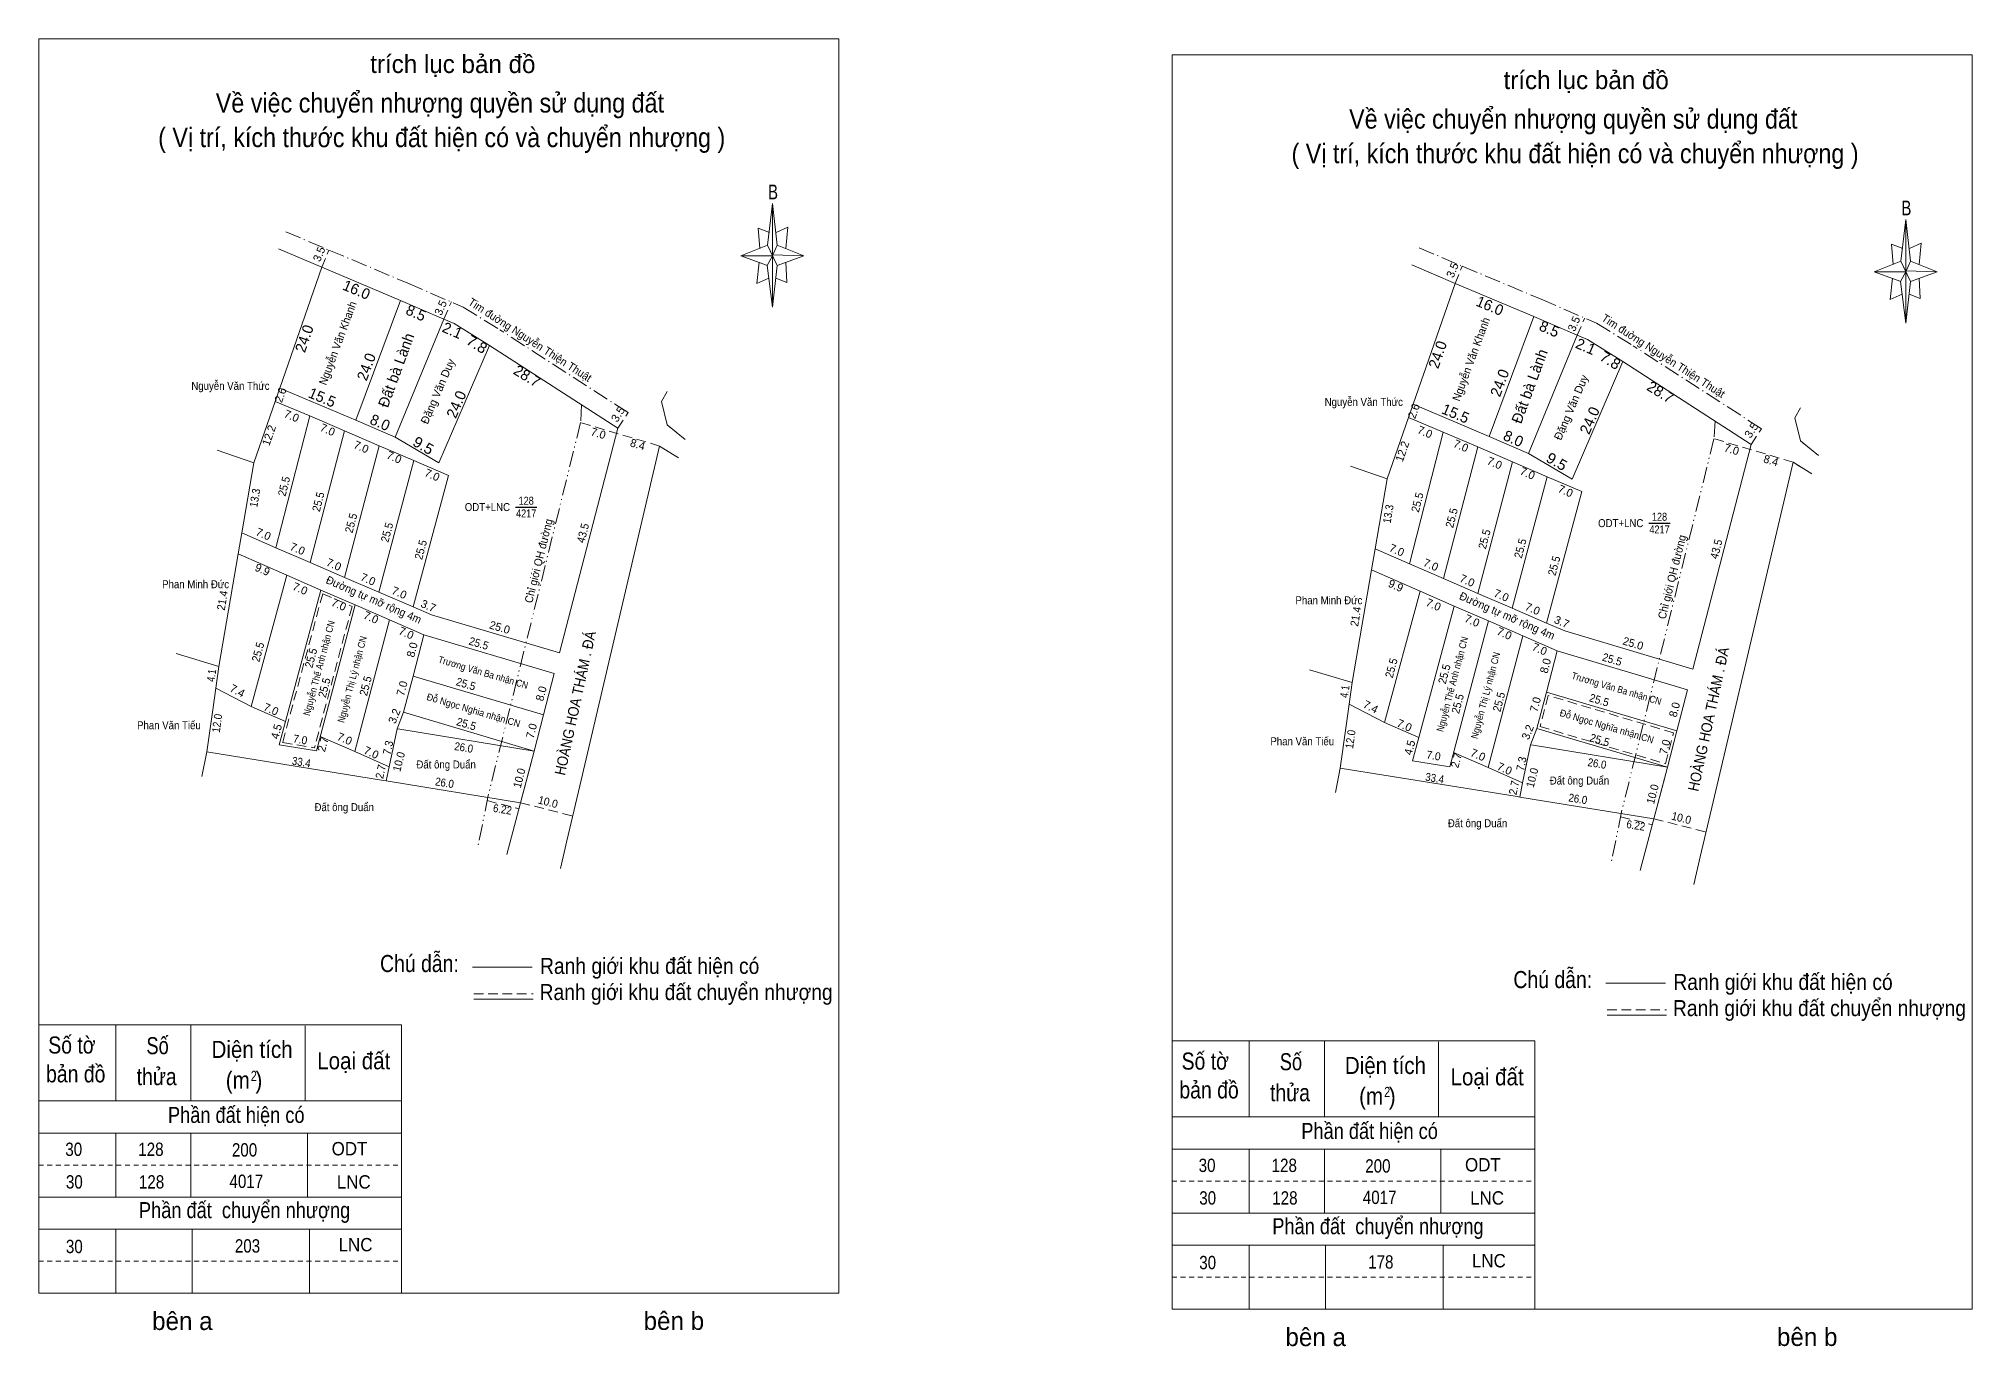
# Model space of a CAD drawing. Header units: metres. Extents: x 534994 to 536407, y 1837089 to 1837335.
# Drawn here: x 535780.6 to 536143, y 1837089.7 to 1837334.8 of the extents above; entities that cross this region are included whole.
import ezdxf
from ezdxf.enums import TextEntityAlignment as Align

# ---------------------------------------------------------------- set-up
doc = ezdxf.new("R2010")
doc.units = ezdxf.units.M
doc.header["$LTSCALE"] = 0.6
for name, pattern in [('DASH_DOUBLE_DOT', [9.2, 5, -1.2, 0.3, -1.2, 0.3, -1.2]), ('DOT_DASHED', [7.7, 5, -1.2, 0.3, -1.2]), ('MEDIUM_DASHED', [4.5, 3, -1.5]), ('SHORT_DASHED', [2.7, 1.5, -1.2])]:
    doc.linetypes.add(name, pattern=pattern)
doc.layers.add('17', color=7, linetype='Continuous', lineweight=13)
doc.layers.add('2', color=7, linetype='Continuous', lineweight=13)

msp = doc.modelspace()

# ---------------------------------------------------------------- linework, layer by layer
at = {"layer": '17', "linetype": 'DOT_DASHED'}
for p, q in [((535826.89, 1837298.62), (535835.02, 1837295.17)), ((536039.31, 1837295.61), (536047.44, 1837292.16)), ((535835, 1837295.18), (535849.76, 1837288.99)), ((536047.42, 1837292.17), (536062.18, 1837285.98)), ((535891.05, 1837264.71), (535867.01, 1837280.26)), ((536103.47, 1837261.7), (536079.43, 1837277.25))]:
    msp.add_line(p, q, dxfattribs=at)
at = {"layer": '17'}
for p, q in [((535825.52, 1837295.4), (535833.65, 1837291.95)), ((535833.65, 1837291.95), (535825.76, 1837269.28)), ((535833.65, 1837291.95), (535848.41, 1837285.76)), ((536037.94, 1837292.39), (536046.07, 1837288.94)), ((536046.07, 1837288.94), (536038.18, 1837266.27)), ((536046.07, 1837288.94), (536060.83, 1837282.75)), ((535848.41, 1837285.76), (535840.04, 1837263.27)), ((535856.54, 1837282.24), (535858.47, 1837281.41)), ((535858.47, 1837281.41), (535865.11, 1837277.32)), ((536060.83, 1837282.75), (536052.46, 1837260.26)), ((535889.15, 1837261.77), (535865.11, 1837277.32)), ((536068.96, 1837279.23), (536070.89, 1837278.4)), ((536070.89, 1837278.4), (536077.53, 1837274.31)), ((536101.57, 1837258.76), (536077.53, 1837274.31)), ((535824.9, 1837266.82), (535820.89, 1837255.3)), ((535824.9, 1837266.82), (535825.76, 1837269.28)), ((535825.76, 1837269.28), (535840.04, 1837263.27)), ((535847.39, 1837260.09), (535840.04, 1837263.27)), ((536037.32, 1837263.81), (536033.31, 1837252.29)), ((536037.32, 1837263.81), (536038.18, 1837266.27)), ((536038.18, 1837266.27), (536052.46, 1837260.26)), ((535831.5, 1837236.61), (535837.91, 1837261.29)), ((535878.21, 1837219.66), (535889.15, 1837261.77)), ((536059.81, 1837257.08), (536052.46, 1837260.26)), ((535814.02, 1837257.7), (535820.89, 1837255.3)), ((535844.4, 1837258.49), (535837.93, 1837233.83)), ((535844.36, 1837231.06), (535850.9, 1837255.71)), ((536043.92, 1837233.6), (536050.33, 1837258.28)), ((536090.63, 1837216.65), (536101.57, 1837258.76)), ((535818.64, 1837242.17), (535820.89, 1837255.3)), ((536026.44, 1837254.69), (536033.31, 1837252.29)), ((536031.06, 1837239.16), (536033.31, 1837252.29)), ((536056.82, 1837255.48), (536050.35, 1837230.82)), ((536056.78, 1837228.05), (536063.32, 1837252.7)), ((535817.96, 1837238.23), (535818.64, 1837242.17)), ((535817.96, 1837238.23), (535814.35, 1837217.14)), ((535817.96, 1837238.23), (535827.08, 1837234.26)), ((536030.38, 1837235.22), (536031.06, 1837239.16)), ((535820.39, 1837209.65), (535827.08, 1837234.26)), ((535827.08, 1837234.26), (535833.5, 1837231.46)), ((536030.38, 1837235.22), (536026.77, 1837214.13)), ((536030.38, 1837235.22), (536039.5, 1837231.25)), ((535833.5, 1837231.46), (535826.87, 1837206.84)), ((536032.81, 1837206.64), (536039.5, 1837231.25)), ((536039.5, 1837231.25), (536045.92, 1837228.45)), ((535839.92, 1837228.67), (535832.65, 1837201.34)), ((536045.92, 1837228.45), (536039.29, 1837203.83)), ((535839.85, 1837201.21), (535846.34, 1837225.87)), ((535846.34, 1837225.87), (535852.76, 1837223.07)), ((535850.75, 1837215.32), (535852.76, 1837223.07)), ((535852.76, 1837223.07), (535877.2, 1837215.79)), ((536052.34, 1837225.66), (536045.07, 1837198.33)), ((535806.34, 1837219.54), (535814.35, 1837217.14)), ((536052.27, 1837198.2), (536058.76, 1837222.86)), ((536058.76, 1837222.86), (536065.18, 1837220.06)), ((536063.17, 1837212.31), (536065.18, 1837220.06)), ((536065.18, 1837220.06), (536089.62, 1837212.78)), ((535877.2, 1837215.79), (535875.19, 1837208.05)), ((536018.76, 1837216.53), (536026.77, 1837214.13)), ((535813.79, 1837213.08), (535813.23, 1837209.02)), ((535850.75, 1837215.32), (535848.98, 1837208.54)), ((535875.19, 1837208.05), (535850.75, 1837215.32)), ((536063.17, 1837212.31), (536061.4, 1837205.53)), ((536087.61, 1837205.04), (536063.17, 1837212.31)), ((536089.62, 1837212.78), (536087.61, 1837205.04)), ((535813.23, 1837209.02), (535812.13, 1837201.1)), ((535826.87, 1837206.84), (535820.39, 1837209.65)), ((535848.98, 1837208.54), (535847.77, 1837205.47)), ((535848.98, 1837208.54), (535873.43, 1837201.28)), ((536026.21, 1837210.07), (536025.65, 1837206.01)), ((535825.69, 1837202.46), (535826.87, 1837206.84)), ((535847.77, 1837205.47), (535846.3, 1837198.31)), ((535847.77, 1837205.47), (535848.26, 1837205.39)), ((535848.26, 1837205.39), (535873.43, 1837201.28)), ((535873.43, 1837201.28), (535875.19, 1837208.05)), ((536025.65, 1837206.01), (536024.55, 1837198.09)), ((536039.29, 1837203.83), (536032.81, 1837206.64)), ((536061.4, 1837205.53), (536060.19, 1837202.46)), ((536061.4, 1837205.53), (536085.85, 1837198.27)), ((536085.85, 1837198.27), (536087.61, 1837205.04)), ((535825.69, 1837202.46), (535832.65, 1837201.34)), ((535833.36, 1837204.03), (535839.85, 1837201.21)), ((535873.43, 1837201.28), (535870.92, 1837191.6)), ((536038.11, 1837199.45), (536039.29, 1837203.83)), ((536060.19, 1837202.46), (536058.72, 1837195.3)), ((536060.19, 1837202.46), (536060.68, 1837202.38)), ((536060.68, 1837202.38), (536085.85, 1837198.27)), ((535812.13, 1837201.1), (535811.2, 1837196.51)), ((535812.13, 1837201.1), (535845.25, 1837195.75)), ((535872.93, 1837199.34), (535870.92, 1837191.6)), ((536024.55, 1837198.09), (536023.62, 1837193.5)), ((536024.55, 1837198.09), (536057.67, 1837192.74)), ((536038.11, 1837199.45), (536045.07, 1837198.33)), ((536045.78, 1837201.02), (536052.27, 1837198.2)), ((536085.85, 1837198.27), (536083.34, 1837188.59)), ((535845.25, 1837195.75), (535845.75, 1837195.67)), ((535845.75, 1837195.67), (535870.92, 1837191.6)), ((535882.02, 1837194.74), (535879.6, 1837184.43)), ((536085.35, 1837196.33), (536083.34, 1837188.59)), ((535868.33, 1837181.87), (535870.92, 1837191.6)), ((535868.33, 1837181.87), (535870.92, 1837191.6)), ((536057.67, 1837192.74), (536058.17, 1837192.66)), ((536058.17, 1837192.66), (536083.34, 1837188.59)), ((536094.44, 1837191.73), (536092.02, 1837181.42)), ((536080.75, 1837178.86), (536083.34, 1837188.59)), ((536080.75, 1837178.86), (536083.34, 1837188.59)), ((535878.39, 1837179.29), (535879.6, 1837184.43)), ((536090.81, 1837176.28), (536092.02, 1837181.42))]:
    msp.add_line(p, q, dxfattribs=at)
at = {"layer": '17', "linetype": 'MEDIUM_DASHED'}
for p, q in [((535833.65, 1837291.95), (535834.99, 1837295.18)), ((536046.07, 1837288.94), (536047.41, 1837292.17)), ((535856.54, 1837282.24), (535857.94, 1837285.45)), ((536068.96, 1837279.23), (536070.36, 1837282.44)), ((535896.98, 1837258.45), (535882.16, 1837262.84)), ((535889.15, 1837261.77), (535891.05, 1837264.71)), ((536109.4, 1837255.44), (536094.58, 1837259.83)), ((536101.57, 1837258.76), (536103.47, 1837261.7)), ((535833.83, 1837230.77), (535826.31, 1837202.86)), ((535833.83, 1837230.77), (535839.33, 1837228.38)), ((535839.33, 1837228.38), (535832.28, 1837201.9)), ((535826.31, 1837202.86), (535832.28, 1837201.9)), ((535864.66, 1837191.98), (535870.62, 1837190.47)), ((535870.92, 1837191.6), (535880.7, 1837189.1)), ((536077.08, 1837188.97), (536083.04, 1837187.46)), ((536083.34, 1837188.59), (536093.12, 1837186.09))]:
    msp.add_line(p, q, dxfattribs=at)
at = {"layer": '17', "lineweight": 25}
for p, q in [((535869.94, 1837247.01), (535873.98, 1837247.01)), ((536082.36, 1837244), (536086.4, 1837244))]:
    msp.add_line(p, q, dxfattribs=at)
at = {"layer": '17', "linetype": 'SHORT_DASHED'}
for p, q in [((535780.59, 1837123.64), (535848.61, 1837123.64)), ((535993.01, 1837120.63), (536061.03, 1837120.63)), ((535780.59, 1837105.64), (535848.61, 1837105.64)), ((535993.01, 1837102.63), (536061.03, 1837102.63))]:
    msp.add_line(p, q, dxfattribs=at)
at = {"layer": '17', "linetype": 'DOT_DASHED'}
for points in [[(535849.8, 1837288.97), (535860.15, 1837284.49), (535866.95, 1837280.3)], [(536062.22, 1837285.96), (536072.57, 1837281.48), (536079.37, 1837277.29)]]:
    msp.add_lwpolyline(points, dxfattribs=at)
at = {"layer": '17'}
for points in [[(535848.41, 1837285.76), (535856.54, 1837282.24), (535847.39, 1837260.09)], [(536060.83, 1837282.75), (536068.96, 1837279.23), (536059.81, 1837257.08)], [(535847.39, 1837260.09), (535855.61, 1837255.28), (535865.11, 1837277.32)], [(536059.81, 1837257.08), (536068.03, 1837252.27), (536077.53, 1837274.31)], [(535825.07, 1837239.39), (535831.4, 1837264.09), (535824.9, 1837266.82)], [(535898.36, 1837268.65), (535897.35, 1837266.77), (535898.36, 1837262.41), (535901.77, 1837259.66)], [(535898.36, 1837268.65), (535897.35, 1837266.77), (535898.36, 1837262.41), (535899.19, 1837261.74)], [(535831.4, 1837264.09), (535837.91, 1837261.29), (535844.4, 1837258.49), (535850.9, 1837255.71), (535857.39, 1837252.91), (535850.79, 1837228.28)], [(536037.49, 1837236.38), (536043.82, 1837261.08), (536037.32, 1837263.81)], [(536110.78, 1837265.64), (536109.77, 1837263.76), (536110.78, 1837259.4), (536114.19, 1837256.65)], [(536110.78, 1837265.64), (536109.77, 1837263.76), (536110.78, 1837259.4), (536111.61, 1837258.73)], [(536043.82, 1837261.08), (536050.33, 1837258.28), (536056.82, 1837255.48), (536063.32, 1837252.7), (536069.81, 1837249.9), (536063.21, 1837225.27)], [(535900.53, 1837256.26), (535896.98, 1837258.45), (535882.02, 1837194.74)], [(535898.28, 1837257.65), (535896.98, 1837258.45), (535882.02, 1837194.74)], [(536112.95, 1837253.25), (536109.4, 1837255.44), (536094.44, 1837191.73)], [(536110.7, 1837254.64), (536109.4, 1837255.44), (536094.44, 1837191.73)], [(535818.64, 1837242.17), (535825.07, 1837239.39), (535831.5, 1837236.61), (535837.93, 1837233.83), (535844.36, 1837231.06), (535850.79, 1837228.28)], [(536031.06, 1837239.16), (536037.49, 1837236.38), (536043.92, 1837233.6), (536050.35, 1837230.82), (536056.78, 1837228.05), (536063.21, 1837225.27)], [(535833.5, 1837231.46), (535839.92, 1837228.67), (535846.34, 1837225.87)], [(535850.79, 1837228.28), (535854.19, 1837226.81), (535878.21, 1837219.66)], [(536045.92, 1837228.45), (536052.34, 1837225.66), (536058.76, 1837222.86)], [(536063.21, 1837225.27), (536066.61, 1837223.8), (536090.63, 1837216.65)], [(535814.35, 1837217.14), (535813.79, 1837213.08), (535820.39, 1837209.65)], [(536026.77, 1837214.13), (536026.21, 1837210.07), (536032.81, 1837206.64)], [(535845.75, 1837195.67), (535846.3, 1837198.31), (535839.85, 1837201.21)], [(536058.17, 1837192.66), (536058.72, 1837195.3), (536052.27, 1837198.2)]]:
    msp.add_lwpolyline(points, dxfattribs=at)
at = {"layer": '17', "linetype": 'DASH_DOUBLE_DOT'}
for points in [[(535882.36, 1837266.16), (535882.16, 1837262.84), (535864.85, 1837192.92), (535862.88, 1837183.26)], [(536094.78, 1837263.15), (536094.58, 1837259.83), (536077.27, 1837189.91), (536075.3, 1837180.25)]]:
    msp.add_lwpolyline(points, dxfattribs=at)
at = {"layer": '17', "linetype": 'MEDIUM_DASHED'}
msp.add_lwpolyline([(536087.01, 1837204.7), (536063.52, 1837211.68), (536062, 1837205.87), (536085.5, 1837198.9)], close=True, dxfattribs=at)
at = {"layer": '2'}
for p, q in [((535780.59, 1837334.81), (535930.59, 1837334.81)), ((535780.59, 1837099.64), (535780.59, 1837334.81)), ((535930.59, 1837334.81), (535930.59, 1837099.64)), ((535993.01, 1837331.8), (536143.01, 1837331.8)), ((535993.01, 1837096.63), (535993.01, 1837331.8)), ((536143.01, 1837331.8), (536143.01, 1837096.63)), ((535917.22, 1837296.1), (535918.14, 1837303.9)), ((536129.64, 1837293.09), (536130.56, 1837300.89)), ((535919.02, 1837296.1), (535924.02, 1837294.1)), ((535917.22, 1837292.3), (535912.22, 1837294.1)), ((535919.02, 1837292.3), (535918.14, 1837284.5)), ((535920.62, 1837292.9), (535920.82, 1837289.1)), ((536131.44, 1837293.09), (536136.44, 1837291.09)), ((535920.82, 1837289.1), (535918.74, 1837289.9)), ((536129.64, 1837289.29), (536124.64, 1837291.09)), ((536131.44, 1837289.29), (536130.56, 1837281.49)), ((536133.04, 1837289.89), (536133.24, 1837286.09)), ((536133.24, 1837286.09), (536131.16, 1837286.89)), ((535861.93, 1837160.76), (535873.06, 1837160.76)), ((536074.35, 1837157.75), (536085.48, 1837157.75)), ((535862.14, 1837154.77), (535873.27, 1837154.77)), ((536074.56, 1837151.76), (536085.69, 1837151.76)), ((535780.59, 1837149.97), (535848.61, 1837149.97)), ((535795.03, 1837149.97), (535795.03, 1837135.69)), ((535809.14, 1837149.97), (535809.14, 1837135.69)), ((535830.54, 1837149.76), (535830.54, 1837135.69)), ((535848.61, 1837149.97), (535848.61, 1837099.64)), ((535993.01, 1837146.96), (536061.03, 1837146.96)), ((536007.45, 1837146.96), (536007.45, 1837132.68)), ((536021.56, 1837146.96), (536021.56, 1837132.68)), ((536061.03, 1837146.96), (536061.03, 1837096.63)), ((536042.96, 1837146.75), (536042.96, 1837132.68)), ((535780.59, 1837135.69), (535848.61, 1837135.69)), ((535993.01, 1837132.68), (536061.03, 1837132.68)), ((535780.59, 1837129.64), (535848.61, 1837129.64)), ((535795.03, 1837129.64), (535795.03, 1837117.64)), ((535809.14, 1837129.64), (535809.14, 1837117.64)), ((535830.96, 1837129.64), (535830.96, 1837117.64)), ((535993.01, 1837126.63), (536061.03, 1837126.63)), ((536007.45, 1837126.63), (536007.45, 1837114.63)), ((536021.56, 1837126.63), (536021.56, 1837114.63)), ((536043.38, 1837126.63), (536043.38, 1837114.63)), ((535780.59, 1837117.64), (535848.61, 1837117.64)), ((535993.01, 1837114.63), (536061.03, 1837114.63)), ((535780.59, 1837111.64), (535848.61, 1837111.64)), ((535795.03, 1837111.64), (535795.03, 1837099.64)), ((535809.36, 1837111.64), (535809.36, 1837099.64)), ((535831.38, 1837111.64), (535831.38, 1837099.64)), ((535993.01, 1837108.63), (536061.03, 1837108.63)), ((536007.45, 1837108.63), (536007.45, 1837096.63)), ((536021.78, 1837108.63), (536021.78, 1837096.63)), ((536043.8, 1837108.63), (536043.8, 1837096.63)), ((535780.59, 1837099.64), (535930.59, 1837099.64)), ((535993.01, 1837096.63), (536143.01, 1837096.63))]:
    msp.add_line(p, q, dxfattribs=at)
at = {"layer": '2', "linetype": 'MEDIUM_DASHED'}
for p, q in [((535862.14, 1837155.77), (535873.27, 1837155.77)), ((536074.56, 1837152.76), (536085.69, 1837152.76))]:
    msp.add_line(p, q, dxfattribs=at)
at = {"layer": '2'}
for points in [[(535918.14, 1837303.9), (535919.02, 1837296.1), (535918.14, 1837294.1)], [(536130.56, 1837300.89), (536131.44, 1837293.09), (536130.56, 1837291.09)], [(535918.14, 1837294.1), (535912.22, 1837294.1), (535917.22, 1837296.1), (535919.02, 1837292.3), (535924.02, 1837294.1), (535918.14, 1837294.3)], [(535918.14, 1837294.1), (535918.14, 1837284.5), (535917.14, 1837292.3)], [(536130.56, 1837291.09), (536124.64, 1837291.09), (536129.64, 1837293.09), (536131.44, 1837289.29), (536136.44, 1837291.09), (536130.56, 1837291.29)], [(536130.56, 1837291.09), (536130.56, 1837281.49), (536129.56, 1837289.29)]]:
    msp.add_lwpolyline(points, close=True, dxfattribs=at)
for points in [[(535917.54, 1837298.5), (535915.42, 1837299.3), (535915.74, 1837295.5)], [(535918.82, 1837298.5), (535921.02, 1837299.5), (535920.62, 1837295.5)], [(535918.14, 1837294.1), (535917.22, 1837296.1), (535912.22, 1837294.1)], [(536129.96, 1837295.49), (536127.84, 1837296.29), (536128.16, 1837292.49)], [(536131.24, 1837295.49), (536133.44, 1837296.49), (536133.04, 1837292.49)], [(535915.62, 1837292.9), (535915.22, 1837288.9), (535917.42, 1837289.9)], [(535918.14, 1837294.1), (535919.02, 1837292.3), (535924.02, 1837294.1)], [(536130.56, 1837291.09), (536129.64, 1837293.09), (536124.64, 1837291.09)], [(536128.04, 1837289.89), (536127.64, 1837285.89), (536129.84, 1837286.89)], [(536130.56, 1837291.09), (536131.44, 1837289.29), (536136.44, 1837291.09)]]:
    msp.add_lwpolyline(points, dxfattribs=at)

# ---------------------------------------------------------------- texts
at = {"layer": '17'}
for s, height, rotation, p in [('3.5', 1.5, 67.468, (535833.8453, 1837294.1426)), ('3.5', 1.5, 67.468, (536046.2653, 1837291.1326)), ('16.0', 2, 337.248, (535839.7833, 1837286.827)), ('8.5', 2, 336.589, (535850.9127, 1837282.5008)), ('3.5', 1.5, 66.436, (535856.6154, 1837284.0652)), ('16.0', 2, 337.248, (536052.2033, 1837283.817)), ('24.0', 2, 70.81, (535831.3231, 1837278.2713)), ('2.1', 2, 336.73, (535857.7399, 1837279.2031)), ('8.5', 2, 336.589, (536063.3327, 1837279.4908)), ('3.5', 1.5, 66.436, (536069.0354, 1837281.0552)), ('Đất bà Lành', 2, 69.79, (535848.5376, 1837272.3245)), ('24.0', 2, 70.81, (536043.7431, 1837275.2613)), ('2.1', 2, 336.73, (536070.1599, 1837276.1931)), ('24.0', 2, 69.586, (535842.9441, 1837272.9562)), ('Đặng Văn Duy', 1.5, 66.682, (535856.0726, 1837268.4031)), ('Đất bà Lành', 2, 69.79, (536060.9576, 1837269.3145)), ('28.7', 2, 328.39, (535871.6009, 1837270.7162)), ('24.0', 2, 69.586, (536055.3641, 1837269.9462)), ('Đặng Văn Duy', 1.5, 66.682, (536068.4926, 1837265.3931)), ('28.7', 2, 328.39, (536084.0209, 1837267.7062)), ('2.6', 1.5, 70.731, (535826.6181, 1837267.7675)), ('15.5', 2, 337.175, (535833.3421, 1837266.6406)), ('24.0', 2, 66.682, (535859.79, 1837265.8692)), ('7.0', 1.5, 337.218, (535827.7146, 1837263.3943)), ('8.0', 2, 336.19, (535844.1713, 1837261.9487)), ('2.6', 1.5, 70.731, (536039.0381, 1837264.7575)), ('15.5', 2, 337.175, (536045.7621, 1837263.6306)), ('24.0', 2, 66.682, (536072.21, 1837262.8592)), ('12.2', 1.5, 70.807, (535824.4599, 1837260.2084)), ('7.0', 1.5, 336.727, (535834.4537, 1837260.8106)), ('7.0', 1.5, 336.663, (535840.7629, 1837257.5891)), ('7.0', 1.5, 343.5, (535885.272, 1837260.1066)), ('8.4', 1.5, 343.5, (535892.652, 1837258.0366)), ('12.2', 1.5, 70.807, (536036.8799, 1837257.1984)), ('7.0', 1.5, 337.218, (536040.1346, 1837260.3843)), ('7.0', 1.5, 336.727, (536046.8737, 1837257.8006)), ('8.0', 2, 336.19, (536056.5913, 1837258.9387)), ('7.0', 1.5, 336.844, (535846.9251, 1837255.6533)), ('7.0', 1.5, 336.663, (536053.1829, 1837254.5791)), ('7.0', 1.5, 343.5, (536097.692, 1837257.0966)), ('8.4', 1.5, 343.5, (536105.072, 1837255.0266)), ('7.0', 1.5, 336.663, (535854.0529, 1837252.3391)), ('7.0', 1.5, 336.844, (536059.3451, 1837252.6433)), ('7.0', 1.5, 336.663, (536066.4729, 1837249.3291)), ('7.0', 1.5, 336.619, (535822.4224, 1837241.258)), ('7.0', 1.5, 336.619, (535828.8124, 1837238.498)), ('7.0', 1.5, 336.619, (536034.8424, 1837238.248)), ('9.9', 1.5, 336.476, (535822.2357, 1837234.5968)), ('7.0', 1.5, 336.619, (535835.6224, 1837235.548)), ('7.0', 1.5, 336.694, (535842.0333, 1837232.7798)), ('7.0', 1.5, 336.619, (536041.2324, 1837235.488)), ('7.0', 1.5, 336.619, (536048.0424, 1837232.538)), ('7.0', 1.5, 336.436, (535829.2952, 1837231.0315)), ('7.0', 1.5, 336.619, (535847.8824, 1837230.258)), ('9.9', 1.5, 336.476, (536034.6557, 1837231.5868)), ('7.0', 1.5, 336.694, (536054.4533, 1837229.7698)), ('7.0', 1.5, 336.511, (535836.5411, 1837228.0355)), ('7.0', 1.5, 336.436, (535842.5852, 1837225.6315)), ('3.7', 1.5, 336.619, (535853.3424, 1837227.8067)), ('7.0', 1.5, 336.436, (536041.7152, 1837228.0215)), ('7.0', 1.5, 336.511, (536048.9611, 1837225.0255)), ('7.0', 1.5, 336.619, (536060.3024, 1837227.248)), ('3.7', 1.5, 336.619, (536065.7624, 1837224.7967)), ('7.0', 1.5, 336.436, (535849.1952, 1837222.7115)), ('25.0', 1.5, 343.423, (535866.796, 1837223.7435)), ('7.0', 1.5, 336.436, (536055.0052, 1837222.6215)), ('8.0', 1.5, 75.46, (535851.308, 1837220.0817)), ('7.0', 1.5, 336.436, (536061.6152, 1837219.7015)), ('25.0', 1.5, 343.423, (536079.216, 1837220.7335)), ('8.0', 1.5, 75.46, (536063.728, 1837217.0717)), ('7.4', 1.5, 332.539, (535817.4941, 1837211.9003)), ('7.0', 1.5, 75.369, (535849.4213, 1837212.8356)), ('8.0', 1.5, 75.442, (535875.4984, 1837211.8615)), ('7.0', 1.5, 336.589, (535823.852, 1837208.4173)), ('3.2', 1.5, 68.489, (535847.9539, 1837207.56)), ('7.4', 1.5, 332.539, (536029.9141, 1837208.8903)), ('7.0', 1.5, 75.369, (536061.8413, 1837209.8256)), ('8.0', 1.5, 75.442, (536087.9184, 1837208.8515)), ('4.5', 1.5, 74.906, (535825.8659, 1837204.7497)), ('7.0', 1.5, 75.427, (535873.6887, 1837204.8713)), ('7.0', 1.5, 336.589, (536036.272, 1837205.4073)), ('3.2', 1.5, 68.489, (536060.3739, 1837204.55)), ('2.7', 1.5, 74.685, (535834.5934, 1837202.3369)), ('7.0', 1.5, 336.514, (535837.6511, 1837202.8855)), ('7.0', 1.5, 335.791, (535842.6274, 1837200.3017)), ('4.5', 1.5, 74.906, (536038.2859, 1837201.7397)), ('7.0', 1.5, 336.514, (536050.0711, 1837199.8755)), ('7.0', 1.5, 75.427, (536086.1087, 1837201.8613)), ('2.7', 1.5, 74.685, (536047.0134, 1837199.3269)), ('7.0', 1.5, 335.791, (536055.0474, 1837197.2917))]:
    msp.add_text(s, height=height, rotation=rotation, dxfattribs=at).set_placement(p, align=Align.CENTER)
for s, height, rotation, width, p in [('Nguyễn Văn Khanh', 1.5, 69.586, 0.95, (535837.3416, 1837277.4784)), ('Tim đuờng Nguyễn Thiện Thuật', 1.5, 327.104, 0.95, (535872.2827, 1837277.7307)), ('Nguyễn Văn Khanh', 1.5, 69.586, 0.95, (536049.7616, 1837274.4684)), ('Tim đuờng Nguyễn Thiện Thuật', 1.5, 327.104, 0.95, (536084.7027, 1837274.7207)), ('7.8', 2, 328.368, 1.05, (535862.2106, 1837276.6701)), ('7.8', 2, 328.368, 1.05, (536074.6306, 1837273.6601)), ('3.5', 1.5, 57.127, 1.05, (535889.8037, 1837264.0029)), ('3.5', 1.5, 57.127, 1.05, (536102.2237, 1837260.9929)), ('9.5', 2, 329.986, 1.05, (535852.1998, 1837257.6814)), ('9.5', 2, 329.986, 1.05, (536064.6198, 1837254.6714)), ('25.5', 1.5, 75.626, 0.95, (535827.2997, 1837250.7238)), ('13.3', 1.5, 80.276, 0.9, (535821.8505, 1837248.6033)), ('25.5', 1.5, 75.441, 0.95, (535833.7253, 1837247.8115)), ('25.5', 1.5, 75.626, 0.95, (536039.7197, 1837247.7138)), ('25.5', 1.5, 75.299, 0.95, (535839.8722, 1837243.8197)), ('Chỉ giới QH đường', 1.5, 76.095, 0.95, (535875.0256, 1837236.7448)), ('13.3', 1.5, 80.276, 0.9, (536034.2705, 1837245.5933)), ('25.5', 1.5, 75.441, 0.95, (536046.1453, 1837244.8015)), ('25.5', 1.5, 75.141, 0.95, (535846.5969, 1837242.0777)), ('43.5', 1.5, 75.437, 0.95, (535883.3154, 1837241.9514)), ('25.5', 1.5, 75.299, 0.95, (536052.2922, 1837240.8097)), ('25.5', 1.5, 75.141, 0.95, (536059.017, 1837239.0677)), ('Chỉ giới QH đường', 1.5, 76.095, 0.95, (536087.4456, 1837233.7348)), ('25.5', 1.5, 74.999, 0.95, (535852.9312, 1837238.8259)), ('25.5', 1.5, 74.999, 0.95, (536065.3512, 1837235.8159)), ('43.5', 1.5, 75.437, 0.95, (536095.7354, 1837238.9414)), ('Đường tự mỡ rộng 4m', 1.5, 336.436, 0.95, (535843.1052, 1837228.9609)), ('21.4', 1.5, 80.287, 0.95, (535815.767, 1837229.3835)), ('Đường tự mỡ rộng 4m', 1.5, 336.436, 0.95, (536055.5252, 1837225.9509)), ('21.4', 1.5, 80.287, 0.95, (536028.187, 1837226.3735)), ('Nguyễn Thế Anh nhận CN', 1.3, 75.104, 0.9, (535833.7629, 1837216.6579)), ('HOÀNG HOA THÁM . ĐÁ', 2, 77.747, 0.9, (535882.1332, 1837210.0578)), ('25.5', 1.5, 74.792, 0.95, (535822.4188, 1837219.6483)), ('25.5', 1.5, 74.928, 0.95, (535832.3547, 1837218.53)), ('Nguyễn Thị Lý nhận CN', 1.3, 75.104, 0.9, (535839.9726, 1837214.5479)), ('25.5', 1.5, 343.413, 0.95, (535862.8659, 1837220.7421)), ('Nguyễn Thế Anh nhận CN', 1.3, 75.104, 0.9, (536046.1829, 1837213.6479)), ('Nguyễn Thị Lý nhận CN', 1.3, 75.104, 0.9, (536052.3926, 1837211.5379)), ('25.5', 1.5, 343.413, 0.95, (536075.2859, 1837217.7321)), ('HOÀNG HOA THÁM . ĐÁ', 1.999, 77.747, 0.9, (536094.5532, 1837207.0478)), ('4.1', 1.5, 82.147, 0.85, (535813.7159, 1837215.3425)), ('Trương Văn Ba nhận CN', 1.3, 343.434, 0.9, (535863.7247, 1837215.3886)), ('25.5', 1.5, 74.792, 0.95, (536034.8388, 1837216.6383)), ('25.5', 1.5, 74.928, 0.95, (536044.7747, 1837215.52)), ('Trương Văn Ba nhận CN', 1.3, 343.434, 0.9, (536076.1447, 1837212.3786)), ('25.5', 1.5, 75.092, 0.95, (535834.8584, 1837212.967)), ('25.5', 1.5, 75.255, 0.95, (535842.5935, 1837213.3091)), ('Đỗ Ngọc Nghia nhận CN', 1.3, 343.462, 0.95, (535861.905, 1837208.2984)), ('25.5', 1.5, 343.434, 0.95, (535860.4462, 1837213.1227)), ('4.1', 1.5, 82.147, 0.85, (536026.1359, 1837212.3325)), ('25.5', 1.5, 75.255, 0.95, (536055.0135, 1837210.2991)), ('25.5', 1.5, 75.092, 0.95, (536047.2784, 1837209.957)), ('Đỗ Ngọc Nghĩa nhận CN', 1.3, 343.462, 0.95, (536074.325, 1837205.2884)), ('25.5', 1.5, 343.434, 0.95, (536072.8662, 1837210.1127)), ('12.0', 1.5, 82.093, 0.9, (535814.7668, 1837206.3968)), ('25.5', 1.5, 343.462, 0.95, (535860.5465, 1837205.6336)), ('12.0', 1.5, 82.093, 0.9, (536027.1868, 1837203.3868)), ('7.0', 1.5, 350.858, 0.95, (535829.4958, 1837202.6915)), ('7.3', 1.5, 78.398, 0.95, (535846.8036, 1837201.7542)), ('26.0', 1.5, 350.726, 0.9, (535860.1391, 1837201.2079)), ('7.0', 1.5, 350.858, 0.95, (536041.9158, 1837199.6815)), ('25.5', 1.5, 343.462, 0.95, (536072.9665, 1837202.6236)), ('33.4', 1.5, 350.824, 0.9, (535829.7054, 1837198.4716)), ('2.7', 1.5, 78.232, 0.95, (535845.4102, 1837197.267)), ('10.0', 1.5, 75.466, 0.95, (535848.8223, 1837199.1018)), ('10.0', 1.5, 75.463, 0.95, (535871.3924, 1837196.0318)), ('7.3', 1.5, 78.398, 0.95, (536059.2236, 1837198.7442)), ('10.0', 1.5, 75.466, 0.95, (536061.2423, 1837196.0918)), ('26.0', 1.5, 350.726, 0.9, (536072.5591, 1837198.1979)), ('26.0', 1.5, 350.817, 0.9, (535856.5453, 1837194.5914)), ('33.4', 1.5, 350.824, 0.9, (536042.1254, 1837195.4616)), ('2.7', 1.5, 78.232, 0.95, (536057.8302, 1837194.257)), ('10.0', 1.5, 75.463, 0.95, (536083.8124, 1837193.0218)), ('6.22', 1.5, 350.821, 0.9, (535867.4004, 1837189.6123)), ('10.0', 1.5, 345.661, 0.95, (535875.8743, 1837191.0137)), ('26.0', 1.5, 350.817, 0.9, (536068.9653, 1837191.5814)), ('6.22', 1.5, 350.821, 0.9, (536079.8204, 1837186.6023)), ('10.0', 1.5, 345.661, 0.95, (536088.2943, 1837188.0037))]:
    msp.add_text(s, height=height, rotation=rotation, dxfattribs=dict(at, width=width)).set_placement(p, align=Align.CENTER)
for s, height, width, p in [('Nguyễn Văn Thức', 1.5, 0.9, (535816.53, 1837268.98)), ('Nguyễn Văn Thức', 1.5, 0.9, (536028.95, 1837265.97)), ('128', 1.5, 0.85, (535871.96, 1837247.45)), ('4217', 1.5, 0.85, (535871.96, 1837245.07)), ('128', 1.5, 0.85, (536084.38, 1837244.44)), ('4217', 1.5, 0.85, (536084.38, 1837242.06)), ('Phan Minh Đức', 1.5, 0.9, (535810, 1837231.8)), ('Phan Minh Đức', 1.5, 0.9, (536022.42, 1837228.79)), ('Phan Văn Tiếu', 1.5, 0.9, (535805, 1837205.37)), ('Phan Văn Tiếu', 1.5, 0.9, (536017.42, 1837202.36)), ('Đất ông Duẩn', 1.5, 0.9, (535856.955, 1837198.01)), ('Đất ông Duẩn', 1.5, 0.9, (536069.375, 1837195)), ('Đất ông Duẩn', 1.5, 0.9, (535837.855, 1837190.01)), ('Đất ông Duẩn', 1.5, 0.9, (536050.275, 1837187)), ('30', 2.5, 0.85, (535787.165, 1837125.38)), ('128', 2.5, 0.85, (535801.63, 1837125.38)), ('200', 2.5, 0.85, (535819.175, 1837125.27)), ('ODT', 2.5, 0.95, (535838.855, 1837125.49)), ('30', 2.5, 0.85, (535787.275, 1837119.27)), ('128', 2.5, 0.85, (535801.75, 1837119.27)), ('4017', 2.5, 0.85, (535819.51, 1837119.38)), ('LNC', 2.5, 0.95, (535839.64, 1837119.27)), ('30', 2.5, 0.85, (535999.585, 1837122.37)), ('128', 2.5, 0.85, (536014.05, 1837122.37)), ('200', 2.5, 0.85, (536031.595, 1837122.26)), ('ODT', 2.5, 0.95, (536051.275, 1837122.48)), ('30', 2.5, 0.85, (535999.695, 1837116.26)), ('128', 2.5, 0.85, (536014.17, 1837116.26)), ('4017', 2.5, 0.85, (536031.93, 1837116.37)), ('LNC', 2.5, 0.95, (536052.06, 1837116.26)), ('30', 2.5, 0.85, (535787.275, 1837107.16)), ('203', 2.5, 0.85, (535819.73, 1837107.27)), ('LNC', 2.5, 0.95, (535839.98, 1837107.5)), ('LNC', 2.5, 0.95, (536052.4, 1837104.49)), ('30', 2.5, 0.85, (535999.695, 1837104.15)), ('178', 2.5, 0.85, (536032.15, 1837104.26))]:
    msp.add_text(s, height=height, dxfattribs=dict(at, width=width)).set_placement(p, align=Align.CENTER)
at = {"layer": '17', "width": 0.9}
for p in [(535869.43, 1837246.26), (536081.85, 1837243.25)]:
    msp.add_text('ODT+LNC ', height=1.5, dxfattribs=at).set_placement(p, align=Align.RIGHT)
at = {"layer": '2'}
for s, height, p in [('trích lục bản đồ', 3.388, (535858.215, 1837328.37)), ('trích lục bản đồ', 3.388, (536070.635, 1837325.36)), ('bên a', 3.39, (535807.52, 1837092.75)), ('bên b', 3.39, (535899.645, 1837092.77)), ('bên a', 3.39, (536019.94, 1837089.74)), ('bên b', 3.39, (536112.065, 1837089.76))]:
    msp.add_text(s, height=height, dxfattribs=at).set_placement(p, align=Align.CENTER)
for s, height, width, p in [('Về việc chuyển nhượng quyền sử dụng đất', 3.63, 0.9, (535855.79, 1837320.96)), ('Về việc chuyển nhượng quyền sử dụng đất', 3.63, 0.9, (536068.21, 1837317.95)), ('( Vị trí, kích thước khu đất hiện có và chuyển nhượng )', 3.63, 0.9, (535856.13, 1837314.48)), ('( Vị trí, kích thước khu đất hiện có và chuyển nhượng )', 3.63, 0.9, (536068.55, 1837311.47)), ('B', 2.756, 0.75, (535918.24, 1837304.7)), ('B', 2.756, 0.75, (536130.66, 1837301.69)), ('Chú dẫn:', 3.2, 0.85, (535851.955, 1837159.85)), ('Ranh giới khu đất hiện có', 3, 0.9, (535895.11, 1837159.5)), ('Ranh giới khu đất chuyển nhượng', 3, 0.9, (535901.94, 1837154.6)), ('Chú dẫn:', 3.2, 0.85, (536064.375, 1837156.84)), ('Ranh giới khu đất hiện có', 3, 0.9, (536107.53, 1837156.49)), ('Ranh giới khu đất chuyển nhượng', 3, 0.9, (536114.36, 1837151.59)), ('Số tờ', 3.2, 0.85, (535786.815, 1837144.57)), ('Số', 3.2, 0.8, (535802.875, 1837144.45)), ('Diện tích', 3.2, 0.9, (535820.59, 1837143.75)), ('Loại đất', 3.2, 0.9, (535839.645, 1837141.62)), ('Số tờ', 3.2, 0.85, (535999.235, 1837141.56)), ('Số', 3.2, 0.8, (536015.295, 1837141.44)), ('Diện tích', 3.2, 0.9, (536033.01, 1837140.74)), ('bản đồ', 3.2, 0.85, (535787.535, 1837139.17)), ('thửa', 3.2, 0.85, (535802.705, 1837138.65)), ('(m )', 3.2, 0.9, (535819.08, 1837138.01)), ('2', 1.891, 0.8, (535820.92, 1837139.44)), ('bản đồ', 3.2, 0.85, (535999.955, 1837136.16)), ('Loại đất', 3.2, 0.9, (536052.065, 1837138.61)), ('thửa', 3.2, 0.85, (536015.125, 1837135.64)), ('(m )', 3.2, 0.9, (536031.5, 1837135)), ('2', 1.891, 0.8, (536033.34, 1837136.43)), ('Phần đất hiện có', 3, 0.85, (535817.625, 1837131.57)), ('Phần đất hiện có', 3, 0.85, (536030.045, 1837128.56)), ('Phần đất  chuyển nhượng', 3, 0.85, (535819.185, 1837113.72)), ('Phần đất  chuyển nhượng', 3, 0.85, (536031.605, 1837110.71))]:
    msp.add_text(s, height=height, dxfattribs=dict(at, width=width)).set_placement(p, align=Align.CENTER)

doc.saveas('drawing.dxf')
